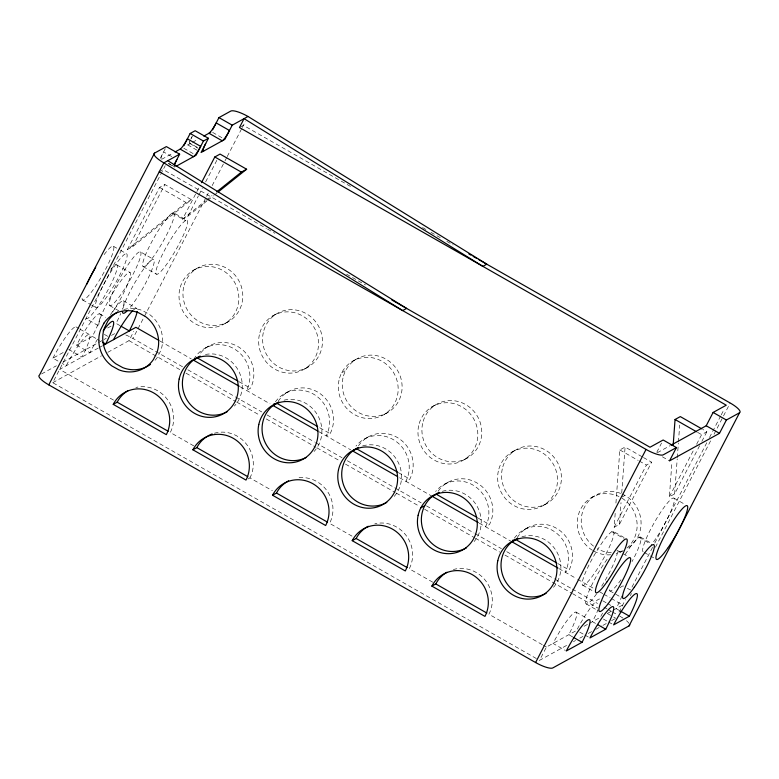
<?xml version="1.0" encoding="UTF-8"?>
<svg xmlns="http://www.w3.org/2000/svg" width="779" height="779" viewBox="0 0 779 779"><rect width="100%" height="100%" fill="white"/><g stroke="black" fill="none" stroke-linecap="round" stroke-linejoin="round"><path stroke-width="0.58" stroke-dasharray="3.9 2.92" d="M643.473 457.536L651.643 462.19L619.422 524.355L614.164 527.247L615.225 512.757M615.936 503.098L619.831 449.95L625.089 447.049L642.451 456.952M619.422 524.355L621.019 502.611M621.73 492.941L625.089 447.049M699.639 445.676L674.643 493.896L669.385 496.798L671.956 461.772M674.643 493.896L677.214 458.87M677.302 457.663L678.363 443.173M678.451 441.966L679.687 425.052M160.532 157.845L165.265 148.731M536.371 658.547L52.738 382.684L165.255 165.635M127.367 249.582L159.588 187.427L164.846 184.526L191.4 199.667L132.625 246.68L127.367 249.582L186.142 202.569L191.4 199.667M132.625 246.68L164.846 184.526M196.99 150.172L187.797 144.933L190.349 139.996M190.865 139.013L192.394 136.052M206.805 201.07L187.846 216.231L182.588 219.133L199.258 186.979M187.846 216.231L198.402 195.87M198.957 194.799L202.297 188.372M205.627 181.935L217.292 159.432M107.814 352.312L129.002 340.637L133.774 331.416M182.568 366.773L132.946 338.456L206.026 197.467M206.591 196.386L208.256 193.153M212.161 185.626L224.44 161.944M224.995 160.863L226.67 157.64M227.225 156.56L241.733 128.574M242.288 127.503L245.453 121.407M599.655 599.032A30.946 4.849 -60.3 0 0 576.684 630.357L546.439 647.037L539.535 660.358L568.134 644.584M614.164 527.247L646.385 465.092L651.643 462.19M656.775 452.287L661.556 443.066M669.385 496.798L693.826 449.649M696.601 444.283L701.606 434.643L706.865 431.741L702.775 429.414M701.86 441.391L706.865 431.741M618.984 612.158L625.469 599.645M652.588 547.325L630.445 590.034L625.362 587.152M654.798 543.051L707.244 441.868M709.484 437.555L720.663 415.976M721.227 414.905L724.022 409.511M630.338 595.682L631.457 593.52M655.441 547.248L711.237 439.609M714.022 434.234L722.951 417.008M723.506 415.937L730.205 403.016M182.588 219.133L205.344 200.933M206.289 200.174L211.976 195.626M207.759 200.31L213.446 195.763M214.391 195.003L217.234 192.725M161.633 159.354L172.957 153.112M187.797 144.933L190.427 143.482L197.574 147.552M192.481 142.343L197.632 139.499M159.267 171.75L163.21 169.579L266.467 228.481M240.448 126.977L243.408 125.351L350.881 186.648M192.832 270.625L196.775 268.453M58.045 361.086L52.943 358.174L64.511 351.787M76.605 345.116L92.389 336.421A30.946 4.849 -60.3 0 0 98.31 314.132A30.946 4.849 -60.3 0 0 76.605 345.116L89.887 352.692A30.946 4.849 -60.3 0 1 97.638 339.118M107.638 328.008L113.948 324.531M41.579 373.949L56.409 365.77M62.768 362.264L103.013 340.072M104.074 339.488L106.187 338.32M111.485 335.398L114.659 333.646M98.3 348.047L59.642 369.373L116.129 401.584M99.352 347.473L102.507 345.73M52.738 382.684L101.465 355.818M225.014 323.499L228.958 321.318M205.578 347.882L209.522 345.71M272.494 316.06L276.438 313.888M200.583 353.053A30.946 29.612 61.1 0 1 240.273 348.077A30.946 29.612 61.1 0 1 250.478 388.244L246.534 390.425A30.946 29.612 61.1 0 0 236.329 350.248A30.946 29.612 61.1 0 0 196.639 355.224M304.677 368.934L308.62 366.753M285.241 393.317L289.184 391.146M352.147 361.495L356.091 359.323M341.689 372.79L345.633 370.609M247.965 478.997L249.942 477.907L272.407 490.721M278.2 401.351A30.946 29.612 61.1 0 1 318.426 392.509A30.946 29.612 61.1 0 1 330.14 433.679L326.197 435.86A30.946 29.612 61.1 0 0 314.989 395.011A30.946 29.612 61.1 0 0 274.899 402.539M384.329 414.37L388.273 412.198M364.893 438.752L368.837 436.581M431.809 406.93L435.753 404.759M358.496 445.802A30.946 29.612 61.1 0 1 398.595 438.275A30.946 29.612 61.1 0 1 409.793 479.124L405.849 481.295A30.946 29.612 61.1 0 0 395.644 441.118A30.946 29.612 61.1 0 0 355.954 446.094M463.982 459.805L467.936 457.633M444.556 484.197L448.5 482.016M511.462 452.375L515.406 450.194M438.158 491.237A30.946 29.612 61.1 0 1 478.248 483.71A30.946 29.612 61.1 0 1 489.455 524.559L485.512 526.731A30.946 29.612 61.1 0 0 475.297 486.563A30.946 29.612 61.1 0 0 435.607 491.53M543.645 505.24L547.588 503.068M657.31 452.726L670.067 445.695M524.209 529.632L528.152 527.451M591.115 497.81L595.068 495.629M622.002 497.06L624.962 495.425M517.168 537.656A30.946 29.612 61.1 0 1 557.394 528.824A30.946 29.612 61.1 0 1 569.108 569.994L565.164 572.166A30.946 29.612 61.1 0 0 553.966 531.317A30.946 29.612 61.1 0 0 513.867 538.854M584.046 626.297L588.252 623.979M589.304 623.395L600.346 617.309A30.946 4.849 -60.3 0 1 602.605 613.083M607.708 613.248L611.914 610.931M612.966 610.346L622.694 604.981L611.194 598.418M573.432 641.662L575.545 640.494M579.78 638.157L582.965 636.404M588.252 633.493L594.611 629.987M595.672 629.403L602.021 625.897M603.082 625.313L606.257 623.56M611.554 620.639L614.738 618.886M422.53 227.526L426.746 229.922M430.962 232.327L441.498 238.345M446.766 241.344L453.086 244.947M212.618 132.391L222.823 138.214M697.517 432.316L701.606 434.643M189.901 143.55L198.07 148.214M183.825 148.263L194.029 154.096M171.769 156.589L163.6 151.924A10.312 1.616 -60.3 0 0 160.932 158.897M168.78 163.434L170.825 164.603M171.847 165.177L174.905 166.93A10.312 1.616 -60.3 0 1 174.379 166.998M168.254 163.502L173.366 166.424M267.518 229.075L274.899 233.281M346.548 274.15L365.507 284.968M662.374 456.806L669.521 460.886M159.588 187.427L186.142 202.569M619.831 449.95L638.215 460.438M639.238 461.012L646.385 465.092M173.844 212.881A30.946 4.849 -60.3 0 1 154.281 255.493A30.946 4.849 -60.3 0 1 147.27 250.838A30.946 4.849 -60.3 0 1 173.844 212.881L187.116 220.457A30.946 4.849 -60.3 0 1 167.553 263.068A30.946 4.849 -60.3 0 1 160.542 258.404A30.946 4.849 -60.3 0 1 187.116 220.457M673.913 498.122L685.15 504.529M172.276 213.095L185.548 220.671M140.473 251.89A30.946 4.849 -60.3 0 1 120.911 294.511A30.946 4.849 -60.3 0 1 113.9 289.846A30.946 4.849 -60.3 0 1 140.473 251.89L153.755 259.465M640.552 537.13L651.78 543.538M638.975 537.344L650.212 543.752M113.364 246.232L119.489 249.728M120.511 250.312L126.636 253.808A30.946 4.849 -60.3 0 1 107.074 296.419A30.946 4.849 -60.3 0 1 100.063 291.755A30.946 4.849 -60.3 0 1 126.636 253.808M613.433 531.473A30.946 4.849 -60.3 0 1 593.871 574.094A30.946 4.849 -60.3 0 1 586.86 569.43A30.946 4.849 -60.3 0 1 613.433 531.473L624.67 537.88M611.866 531.687L624.115 538.679M143.083 266.593L156.365 274.169M644.175 552.418L649.287 555.33M650.309 555.914L654.389 558.241M116.811 264.938L130.083 272.514M616.88 550.178L621.993 553.09M623.015 553.674L628.117 556.586M123.248 300.743L136.52 308.318M109.722 305.602L118.905 310.85M609.791 590.842L621.019 597.25M239.026 381.71L250.478 388.244M319.731 427.739L330.14 433.679M398.342 472.59L409.793 479.124M478.004 518.025L489.455 524.559M557.657 563.46L569.108 569.994M159.958 341.036L191.342 358.934M240.292 386.861L270.031 403.824M318.903 431.702L350.706 449.843M399.608 477.731L432.403 496.437M479.26 523.167L512.066 541.872M558.923 568.602L576.674 578.729M577.716 579.323L594.455 588.875M599.684 591.855L602.819 593.647M603.871 594.241L610.142 597.824M82.603 299.944L90.773 304.608M91.795 305.193L95.875 307.52M582.673 585.185L593.91 591.592M99.576 313.791L105.71 317.287M602.712 600.784L606.802 603.112M607.824 603.696L610.882 605.439M120.141 325.7L116.052 323.373A30.946 4.849 -60.3 0 0 120.735 313.509M619.188 610.356L616.121 608.603A30.946 4.849 -60.3 0 0 622.1 595.526M187.856 369.782L234.313 396.277M235.375 396.881L261.773 411.945M267.051 414.954L314.57 442.053M315.622 442.657L342.02 457.721M347.298 460.73L421.215 502.893M426.502 505.902L474.012 533.011M475.073 533.605L501.472 548.669M506.749 551.678L554.268 578.787M555.32 579.381L571.163 588.418M572.224 589.021L597.561 603.482M603.9 607.094L607.065 608.896M608.126 609.499L611.291 611.311M612.343 611.914L617.63 614.923M129.002 340.637L180.738 370.152M186.015 373.16L235.648 401.467M236.709 402.071L259.933 415.324M266.272 418.936L315.904 447.243M316.956 447.847L340.189 461.1M345.467 464.109L395.099 492.416M396.151 493.019L419.384 506.272M424.662 509.281L474.294 537.588M475.356 538.192L499.641 552.048M504.919 555.057L571.445 593.004M572.497 593.608L597.844 608.058M607.347 613.482L612.625 616.491M613.686 617.095L615.79 618.302M586.12 603.891L598.379 610.882M104.357 334.395L109.469 337.307M603.413 619.052L607.493 621.389M608.516 621.973L612.606 624.3M75.914 326.839L78.981 328.592M79.994 329.176L89.186 334.415M575.983 612.08L587.22 618.497M92.389 336.421L99.537 340.501M595.526 623.404L592.459 621.661A30.946 4.849 -60.3 0 0 598.038 609.616M579.742 632.11L583.831 634.437M584.854 635.021L588.934 637.349M68.718 349.469L81.999 357.045A30.946 4.849 -60.3 0 0 87.92 334.756A30.946 4.849 -60.3 0 0 66.215 365.74L62.135 363.413M572.877 637.037L568.797 634.71A30.946 4.849 -60.3 0 0 574.707 612.421A30.946 4.849 -60.3 0 0 553.012 643.405L565.272 650.397M193.767 445.87L170.28 432.472A30.946 29.612 61.1 0 0 167.018 398.994A30.946 29.612 61.1 0 0 135.838 387.484M352.059 536.166L329.595 523.352A30.946 29.612 61.1 0 0 326.703 490.351A30.946 29.612 61.1 0 0 296.293 478.111M432.744 582.186L409.257 568.787A30.946 29.612 61.1 0 0 405.995 535.3A30.946 29.612 61.1 0 0 374.816 523.8M542.252 644.652L488.91 614.222A30.946 29.612 61.1 0 0 485.278 580.258A30.946 29.612 61.1 0 0 453.349 569.527M543.304 645.246L546.439 647.037M125.779 334.96A15.473 3.798 27.4 0 1 132.946 338.456M619.733 616.131A15.473 3.798 27.4 0 1 624.515 619.188M626.452 620.697A15.473 3.798 27.4 0 1 629.023 623.395M190.427 143.482A10.312 1.616 -60.3 0 1 189.91 141.905M191.293 138.302A10.312 1.616 -60.3 0 1 192.004 136.812M110.511 314.648A30.946 4.849 -60.3 0 1 122.391 309.302M52.943 358.174A30.946 4.849 -60.3 0 1 76.605 327.54M110.832 269.232A30.946 4.849 -60.3 0 1 110.384 285.367A30.946 4.849 -60.3 0 1 86.05 318.65L99.332 326.226A30.946 4.849 -60.3 0 1 113.004 292.7A30.946 4.849 -60.3 0 1 130.599 274.5A30.946 4.849 -60.3 0 1 111.679 313.45M104.133 254.606A30.946 4.849 -60.3 0 1 113.325 251.179A30.946 4.849 -60.3 0 1 95.836 285.854A30.946 4.849 -60.3 0 1 82.077 298.338M622.265 550.928A30.946 29.612 61.1 0 1 616.919 552.34M611.359 552.701A30.946 29.612 61.1 0 1 597.347 548.708M593.54 546.147A30.946 29.612 61.1 0 1 584.601 506.925A30.946 29.612 61.1 0 1 620.853 493.467M621.905 493.905A30.946 29.612 61.1 0 1 640.932 520.148A30.946 29.612 61.1 0 1 627.251 548.504M617.406 551.795A30.946 4.849 -60.3 0 1 601.427 586.587M596.656 593.734A30.946 4.849 -60.3 0 1 586.587 597.493A30.946 4.849 -60.3 0 1 607.659 558.553M625.245 554.434A30.946 4.849 -60.3 0 1 640.689 537.247A30.946 4.849 -60.3 0 1 632.012 561.63M620.98 579.751A30.946 4.849 -60.3 0 1 609.266 589.236M620.24 587.678A30.946 4.849 -60.3 0 1 624.096 588.388M643.152 551.834A30.946 4.849 -60.3 0 1 658.382 515.795A30.946 4.849 -60.3 0 1 673.991 502.621A30.946 4.849 -60.3 0 1 651.127 545.115M610.755 554.784A30.946 29.612 61.1 0 1 593.403 550.88M592.429 550.305A30.946 29.612 61.1 0 1 580.404 509.602A30.946 29.612 61.1 0 1 619.003 496.554M621.993 498.18A30.946 29.612 61.1 0 1 626.881 548.075M623.297 550.675A30.946 29.612 61.1 0 1 616.218 553.791M193.99 359.1A30.946 29.612 61.1 0 1 195.918 356.149M123.033 308.231A30.946 4.849 -60.3 0 1 144.651 267.664A30.946 4.849 -60.3 0 1 151.963 269.602A30.946 4.849 -60.3 0 1 128.311 309.633M133.443 310.013A30.946 4.849 -60.3 0 1 137.299 310.724M123.832 309.516A30.946 29.612 61.1 0 1 142.538 310.587L149.519 314.453A30.946 29.612 61.1 0 1 160.922 350.297L157.397 357.298A30.946 29.612 61.1 0 1 154.612 360.774M205.461 354.484A30.946 29.612 61.1 0 1 238.14 370.044A30.946 29.612 61.1 0 1 234.401 406.073M284.033 400.163A30.946 29.612 61.1 0 1 317.511 414.983A30.946 29.612 61.1 0 1 314.054 451.508M362.624 445.88A30.946 29.612 61.1 0 1 396.871 459.922A30.946 29.612 61.1 0 1 393.716 496.944M442.287 491.315A30.946 29.612 61.1 0 1 476.232 504.87A30.946 29.612 61.1 0 1 474.109 541.561M521.94 536.75A30.946 29.612 61.1 0 1 556.187 550.802A30.946 29.612 61.1 0 1 553.032 587.824M214.371 433.221A30.946 29.612 61.1 0 1 246.3 443.952A30.946 29.612 61.1 0 1 249.942 477.907M422.617 423.464A30.946 29.612 61.1 0 0 460.856 460.74A30.946 29.612 61.1 0 0 472.055 409.384A30.946 29.612 61.1 0 0 422.617 423.464M342.964 378.019A30.946 29.612 61.1 0 0 381.194 415.304A30.946 29.612 61.1 0 0 392.392 363.949A30.946 29.612 61.1 0 0 342.964 378.019M263.302 332.584A30.946 29.612 61.1 0 0 301.541 369.869A30.946 29.612 61.1 0 0 312.739 318.514A30.946 29.612 61.1 0 0 263.302 332.584M502.28 468.9A30.946 29.612 61.1 0 0 540.509 506.175A30.946 29.612 61.1 0 0 551.707 454.819A30.946 29.612 61.1 0 0 502.28 468.9M183.649 287.149A30.946 29.612 61.1 0 0 221.879 324.434A30.946 29.612 61.1 0 0 233.077 273.078A30.946 29.612 61.1 0 0 183.649 287.149M498.336 471.071A30.946 29.612 61.1 0 0 536.565 508.356A30.946 29.612 61.1 0 0 547.764 456.991A30.946 29.612 61.1 0 0 498.336 471.071M418.674 425.636A30.946 29.612 61.1 0 0 456.903 462.921A30.946 29.612 61.1 0 0 468.101 411.555A30.946 29.612 61.1 0 0 418.674 425.636M339.021 380.201A30.946 29.612 61.1 0 0 377.25 417.476A30.946 29.612 61.1 0 0 388.448 366.12A30.946 29.612 61.1 0 0 339.021 380.201M259.358 334.766A30.946 29.612 61.1 0 0 297.588 372.041A30.946 29.612 61.1 0 0 308.796 320.685A30.946 29.612 61.1 0 0 259.358 334.766M179.706 289.33A30.946 29.612 61.1 0 0 217.935 326.605A30.946 29.612 61.1 0 0 229.133 275.25A30.946 29.612 61.1 0 0 179.706 289.33"/><path stroke-width="1.17" d="M673.192 444.858L675.052 419.492L680.31 416.599L701.762 428.83M174.321 164.437L179.637 154.174L166.365 146.598L154.534 153.122L39.466 375.118A15.473 3.798 27.4 0 0 48.795 384.865L535.592 662.53A15.473 3.798 27.4 0 0 552.817 667.924L629.072 625.878L739.534 412.763A15.473 3.798 27.4 0 0 730.205 403.016L478.374 259.378M48.795 384.865L163.863 162.869L179.637 154.174M183.825 145.712L190.164 133.472L195.159 130.726L208.431 138.292L201.07 152.499L224.868 139.383L232.23 125.176L248.014 116.47L486.807 264.188L482.863 266.36L244.07 118.642L239.465 127.522L726.262 405.197L713.116 412.442L706.212 425.762L671.128 445.111M208.431 138.292L203.436 141.048L196.074 155.255L175.937 166.365M212.618 129.83L218.957 117.6L230.788 111.076A15.473 3.798 27.4 0 1 248.014 116.47M201.479 182.695L214.809 156.978L220.067 154.076L246.622 169.218L218.178 191.965M535.592 662.53L646.054 449.425A15.473 3.798 27.4 0 0 663.28 454.819L676.425 447.565L663.153 439.999L649.998 447.243L391.856 299.993M676.425 447.565L669.521 460.886L719.484 433.338L726.388 420.017L739.534 412.763M216.718 191.838L241.363 172.12L246.622 169.218M175.022 151.973L180.173 149.13A10.312 1.616 -60.3 0 0 187.398 138.808L200.68 146.374A10.312 1.616 -60.3 0 1 193.445 156.706L180.173 149.13M203.816 136.091L210.72 132.284M103.558 345.155L135.906 327.316L158.916 340.442M113.228 404.359A30.946 29.612 61.1 0 1 153.59 392.869A30.946 29.612 61.1 0 1 166.336 434.653L113.228 404.359L117.171 402.178A30.946 29.612 61.1 0 1 128.301 390.493M192.89 449.795A30.946 29.612 61.1 0 1 233.252 438.304A30.946 29.612 61.1 0 1 245.989 480.088L192.89 449.795L196.834 447.623A30.946 29.612 61.1 0 1 207.964 435.928M317.861 431.108L273.088 405.567L277.032 403.395L317.647 426.551M272.543 495.23A30.946 29.612 61.1 0 1 312.905 483.74A30.946 29.612 61.1 0 1 325.651 525.523L272.543 495.23L276.487 493.058A30.946 29.612 61.1 0 1 288.639 480.809M352.205 540.665A30.946 29.612 61.1 0 1 392.567 529.175A30.946 29.612 61.1 0 1 405.304 570.958L352.205 540.665L356.149 538.493A30.946 29.612 61.1 0 1 368.292 526.244M420.796 507.889L424.74 505.717M431.858 586.1A30.946 29.612 61.1 0 1 472.22 574.61A30.946 29.612 61.1 0 1 484.966 616.393L431.858 586.1L435.802 583.929A30.946 29.612 61.1 0 1 446.932 572.244M557.881 568.008L512.066 541.872L516.01 539.701L556.615 562.866M582.069 642.286L566.294 650.981A30.946 4.849 -60.3 0 1 587.989 619.996A30.946 4.849 -60.3 0 1 582.069 642.286L573.899 637.621M605.731 629.228L589.956 637.933A30.946 4.849 -60.3 0 1 611.651 606.938A30.946 4.849 -60.3 0 1 605.731 629.228L597.561 624.573M629.403 616.179L613.618 624.885A30.946 4.849 -60.3 0 1 635.323 593.89A30.946 4.849 -60.3 0 1 629.403 616.179L620.211 610.94M468.89 253.964L471.003 255.171M473.106 256.369L476.271 258.17M218.957 117.6L232.23 125.176M713.116 412.442L726.388 420.017M706.212 425.762L719.484 433.338M190.164 133.472L203.436 141.048M214.809 156.978L241.363 172.12M675.052 419.492L696.494 431.732M159.267 171.75L646.054 449.425M237.984 381.116L197.379 357.96L193.435 360.132L239.25 386.267M397.3 471.996L356.694 448.831L352.751 451.002L397.524 476.544M476.962 517.431L436.347 494.266L432.403 496.437L478.218 522.573M121.154 326.284L129.324 330.939A30.946 4.849 -60.3 0 0 137.201 311.503M102.594 342.244L105.662 343.987A30.946 4.849 -60.3 0 0 113.617 322.331A30.946 4.849 -60.3 0 0 103.149 330.909M117.171 402.178L168.196 431.284M196.834 447.623L247.858 476.719M276.487 493.058L327.511 522.164M356.149 538.493L407.174 567.599M435.802 583.929L486.826 613.034M167.806 160.698L406.609 308.416L402.655 310.587L163.863 162.869A15.473 3.798 27.4 0 1 154.534 153.122M629.568 624.466A15.473 3.798 27.4 0 1 629.072 625.878M174.399 165.352A10.312 1.616 -60.3 0 1 176.882 159.5M203.699 151.048A10.312 1.616 -60.3 0 1 205.675 143.618M86.79 284.189A30.946 4.849 -60.3 0 1 95.681 267.411M512.066 541.872A30.946 29.612 61.1 0 1 513.225 539.837M273.088 405.567A30.946 29.612 61.1 0 1 274.257 403.522M127.074 310.928A30.946 4.849 -60.3 0 1 122.469 311.561M113.549 339.644A30.946 4.849 -60.3 0 1 132.732 310.685M150.454 364.416A30.946 29.612 61.1 0 1 122.79 367.639L115.818 363.774A30.946 29.612 61.1 0 1 104.415 327.93L107.93 320.929A30.946 29.612 61.1 0 1 117.697 312.019M227.468 411.546A30.946 29.612 61.1 0 1 186.794 399.549A30.946 29.612 61.1 0 1 196.23 358.116M197.184 357.561A30.946 29.612 61.1 0 1 200.174 356.1M306.147 457.507A30.946 29.612 61.1 0 1 265.357 442.949A30.946 29.612 61.1 0 1 278.814 401.983M386.783 502.416A30.946 29.612 61.1 0 1 345.272 488.91A30.946 29.612 61.1 0 1 358.467 447.419M466.436 547.851A30.946 29.612 61.1 0 1 425.762 535.864A30.946 29.612 61.1 0 1 435.208 494.422M436.152 493.867A30.946 29.612 61.1 0 1 439.152 492.406M546.098 593.286A30.946 29.612 61.1 0 1 505.717 581.796A30.946 29.612 61.1 0 1 513.936 540.451M514.861 539.857A30.946 29.612 61.1 0 1 517.782 538.289M208.976 435.373A30.946 29.612 61.1 0 1 212.161 433.952M103.987 323.1L100.472 330.101A30.946 29.612 61.1 0 0 111.874 365.955L118.846 369.821A30.946 29.612 61.1 0 0 153.453 359.479L156.978 352.468A30.946 29.612 61.1 0 0 145.566 316.625L138.594 312.759A30.946 29.612 61.1 0 0 103.987 323.1M229.474 130.502L216.192 122.926A10.312 1.616 -60.3 0 1 208.967 133.258L222.239 140.824A10.312 1.616 -60.3 0 0 229.474 130.502M610.59 600.366A30.946 4.849 -60.3 0 0 630.162 557.754A30.946 4.849 -60.3 0 0 603.589 595.711A30.946 4.849 -60.3 0 0 610.59 600.366M634.262 587.317A30.946 4.849 -60.3 0 0 653.824 544.706A30.946 4.849 -60.3 0 0 627.251 582.653A30.946 4.849 -60.3 0 0 634.262 587.317M607.143 581.66A30.946 4.849 -60.3 0 0 626.715 539.049A30.946 4.849 -60.3 0 0 600.142 576.996A30.946 4.849 -60.3 0 0 607.143 581.66M667.622 548.309A30.946 4.849 -60.3 0 0 687.195 505.698A30.946 4.849 -60.3 0 0 660.621 543.645A30.946 4.849 -60.3 0 0 667.622 548.309M258.813 424.428A30.946 29.612 61.1 0 0 297.052 461.704A30.946 29.612 61.1 0 0 308.25 410.348A30.946 29.612 61.1 0 0 258.813 424.428M179.16 378.993A30.946 29.612 61.1 0 0 217.39 416.268A30.946 29.612 61.1 0 0 228.588 364.913A30.946 29.612 61.1 0 0 179.16 378.993M338.476 469.864A30.946 29.612 61.1 0 0 376.705 507.139A30.946 29.612 61.1 0 0 387.903 455.783A30.946 29.612 61.1 0 0 338.476 469.864M418.128 515.299A30.946 29.612 61.1 0 0 456.367 552.584A30.946 29.612 61.1 0 0 467.566 501.218A30.946 29.612 61.1 0 0 418.128 515.299M497.791 560.734A30.946 29.612 61.1 0 0 536.02 598.019A30.946 29.612 61.1 0 0 547.218 546.663A30.946 29.612 61.1 0 0 497.791 560.734"/></g></svg>
